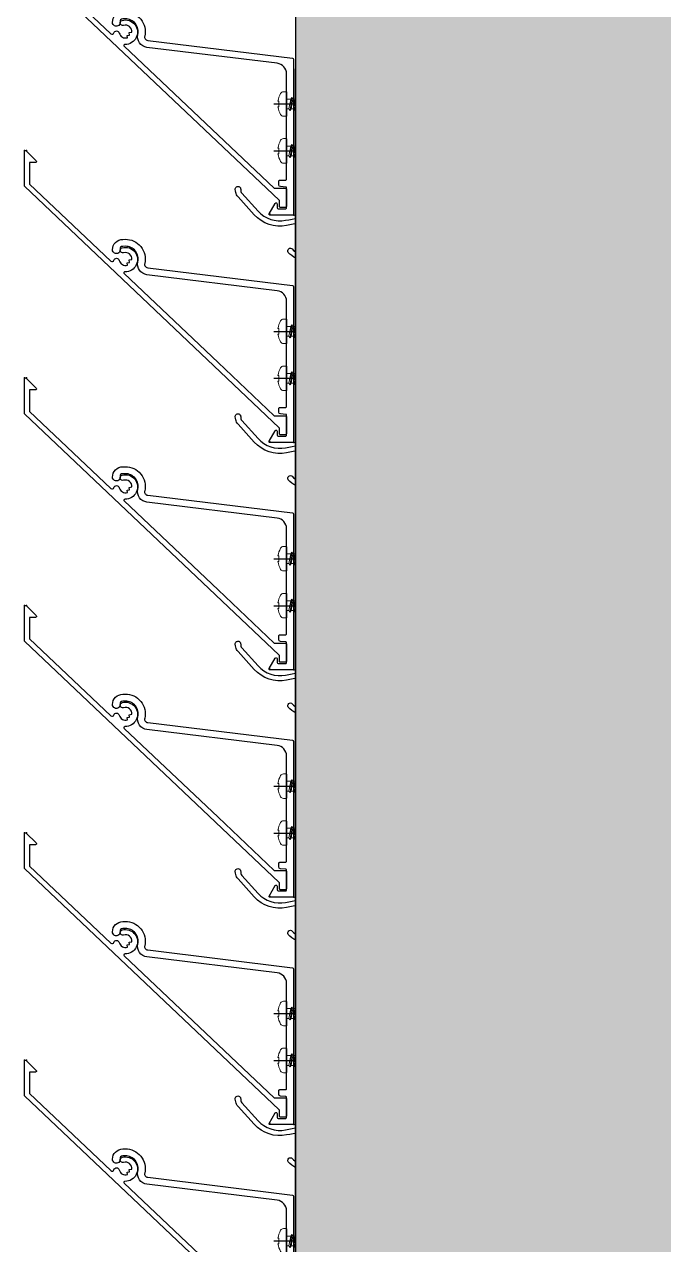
# Model space of a CAD drawing. Header units: millimetres. Extents: x 3774 to 718460, y -768339 to 192544.
# Drawn here: x 347274.8 to 347457.5, y -720760.4 to -720411.6 of the extents above; entities that cross this region are included whole.
import ezdxf

# ---------------------------------------------------------------- set-up
doc = ezdxf.new("R2010")
doc.units = ezdxf.units.MM
doc.set_wipeout_variables(frame=1)
doc.linetypes.add('CENTER', pattern=[50.800000000000004, 31.75, -6.35, 6.35, -6.35])
for name, color, linetype in [('010 - ASPG_ACCESSORIES_MAIN_COLOR_1', 7, 'Continuous'), ('010 - ASPG_EXTR_DEF_SUB', 7, 'Continuous'), ('010 - ASPG_EXTR_MAIN_COLOR_2', 7, 'Continuous'), ('010 - ASPG_FLASHING_MAIN_COLOR_4', 7, 'Continuous'), ('010 - ASPG_FLASHING_WIPEOUT_', 7, 'Continuous'), ('010 - ASPG_FRAMING_CUT_COLOR_4', 7, 'Continuous'), ('010 - ASPG_FRAMING_HATCH_', 7, 'Continuous'), ('010 - ASPG_FRAMING_MAIN_COLOR_2', 7, 'Continuous'), ('010 - ASPG_FRAMING_SUB_COLOR_2', 7, 'Continuous'), ('010 - ASPG_FRAMING_WIPEOUT_', 7, 'Continuous'), ('BOLT & SCREW', 7, 'Continuous'), ('Center Line', 7, 'CENTER')]:
    doc.layers.add(name, color=color, linetype=linetype)
doc.layers.add('12-GRID', color=7, linetype='CENTER', lineweight=13)
doc.layers.add('SCREW', color=7, linetype='Continuous', lineweight=5)

# ---------------------------------------------------------------- blocks, each defined once
blk = doc.blocks.new('*U8441')
at = {"layer": '12-GRID', "color": 7, "linetype": 'CENTER'}
for p, q in [((5.684341886080801e-14, -6.200000000000029), (5.684341886080801e-14, 2.200000000000029)), ((-4.199999999999973, -2), (4.200000000000085, -2))]:
    blk.add_line(p, q, dxfattribs=at)
at = {"layer": 'BOLT & SCREW', "color": 7}
for p, q in [((-0.553537628269381, -1.771128018217196), (-1.767499999999847, -1.558125000000442)), ((-0.553537628269381, -2.228871981782805), (-1.767500000000483, -2.441875000000354)), ((-0.4577439635652332, -1.771128018217196), (-0.8837500000000146, -1.558125000000442)), ((-0.4577439635652332, -2.228871981782805), (-0.8837500000000146, -2.441875000000354)), ((-0.2288719817826677, -1.446462371730204), (-0.4418749999998197, -0.2325000000002947)), ((-0.2288719817826677, -1.542256036434869), (-0.4418749999998197, -1.116250000000048)), ((-0.2288719817826677, -2.457743963565131), (-0.4418749999998197, -2.883750000000271)), ((-0.2288719817821107, -2.553537628269438), (-0.4418749999998197, -3.767500000000023)), ((0.2288719817822642, -1.446462371730562), (0.4418749999996946, -0.2324999999999764)), ((0.2288719817822642, -1.542256036434869), (0.4418749999996946, -1.116250000000048)), ((0.4418749999996946, -2.883750000000271), (0.2288719817829008, -2.457743963565131)), ((0.2288719817829008, -2.553537628269438), (0.4418749999999732, -3.767500000000023)), ((0.4577439635647103, -1.771128018217196), (0.8837499999994917, -1.558125000000442)), ((0.4577439635647103, -2.228871981782805), (0.8837500000001283, -2.441874999999877)), ((0.5535376282692559, -1.771128018217196), (1.767500000000001, -1.558125000000124)), ((0.5535376282692559, -2.228871981782805), (1.767500000000001, -2.441874999999877))]:
    blk.add_line(p, q, dxfattribs=at)
for points in [[(-1.767500000000006, -1.558125000000442), (-0.8837500000001342, -1.558125000000442, 0.4142135623730394), (-0.4418749999998197, -1.116250000000048), (-0.4418749999998197, -0.2325000000002947), (0.4418749999996946, -0.2324999999999764), (0.4418749999996946, -1.116250000000048, 0.4142135623731505), (0.8837500000000089, -1.558125000000442), (1.76750000000012, -1.558125000000124), (1.76750000000012, -2.441874999999877), (0.8837500000000089, -2.441874999999877, 0.414213562373095), (0.4418749999996946, -2.883750000000271), (0.4418749999999732, -3.767500000000023), (-0.4418749999998197, -3.767500000000023), (-0.4418749999998197, -2.883750000000271, 0.4142135623730397), (-0.8837500000001342, -2.441875000000354), (-1.767500000000483, -2.441875000000354)], [(0.2288719817829008, -2.457743963565131, -0.414213562373095), (0.4577439635645909, -2.228871981782805), (0.5535376282692559, -2.228871981782805), (0.5535376282692559, -1.771128018217196), (0.4577439635645909, -1.771128018217196, -0.4142135623730951), (0.228871981782105, -1.542256036434869), (0.228871981782105, -1.446462371730562), (-0.2288719817826677, -1.446462371730204), (-0.2288719817826677, -1.542256036434869, -0.4142135623730951), (-0.4577439635649944, -1.771128018217196), (-0.553537628269381, -1.771128018217196), (-0.553537628269381, -2.228871981782805), (-0.4577439635649944, -2.228871981782805, -0.4142135623730951), (-0.2288719817826677, -2.457743963565131), (-0.2288719817822698, -2.553537628269438), (0.2288719817829008, -2.553537628269438)]]:
    blk.add_lwpolyline(points, format="xyb", close=True, dxfattribs=at)
blk.add_circle((5.684341886080801e-14, -2), 3.5, dxfattribs=at)
blk = doc.blocks.new('000_ASPG_TYP_FILES_20260218-010703_FRAME_EXTR_')
at = {"layer": '010 - ASPG_FRAMING_HATCH_'}
h = blk.add_hatch(dxfattribs=at)
h.set_pattern_fill('ANSI32', scale=0.1, angle=180)
h.set_pattern_definition([(225, (0, 0), (0.6735192090801866, -0.6735192090801868), []), (225, (-0.4490130000000001, 5.498823332255506e-17), (0.6735192090801866, -0.6735192090801868), [])])
edge = h.paths.add_edge_path()
edge.add_line((1.999999996740371, 15.99999999965075), (1.999999996740371, 1.999999999941792))
edge.add_line((1.999999996740371, 1.999999999941792), (39.69999999750871, 1.999999999941792))
edge.add_arc((39.69999999730499, 1.700000000040752), 0.2999999999010399, -3.891028654834372e-08, 89.99999996109239, ccw=False)
edge.add_line((39.99999999720603, 1.699999999837019), (39.99999999720603, 0.2999999996973202))
edge.add_arc((39.69999999750872, 0.2999999996973131), 0.2999999996973131, -90.00000000000142, 1.4210854715202004e-12, ccw=False)
edge.add_line((39.69999999750871, 0), (0.2999999996973202, 0))
edge.add_arc((0.2999999996973273, 0.2999999996973273), 0.2999999996973273, 180.0000000000013, 269.99999999999864, ccw=False)
edge.add_line((0, 0.2999999996973202), (0, 17.69999999989523))
edge.add_arc((0.2999999999301508, 17.70000000012806), 0.2999999999301508, 90.00000004446741, 180.0000000444674, ccw=False)
edge.add_line((0.2999999996973202, 18.00000000005821), (22.5570233851904, 18.00000000005821))
edge.add_arc((22.5570233856712, 18.50000000026317), 0.5000000002049632, 269.9999999449049, 380.2095453190142)
edge.add_arc((26.1699999981368, 19.82999999686102), 3.349999998908497, 182.0637942974167, 200.2095453254992, ccw=False)
edge.add_arc((23.58168000320438, 19.73672835517209), 0.7599999998138507, 2.0637943418387863, 182.0637943418388, ccw=False)
edge.add_arc((26.16999999910358, 19.82999999939922), 1.830000000338361, 182.0637943388468, 447.9362056470717)
edge.add_arc((26.263271644013, 22.41831999551505), 0.7600000000549151, 87.93620564125177, 267.9362056412518, ccw=False)
edge.add_arc((26.16999999863267, 19.8300000075356), 3.349999992334041, 69.79045460402187, 87.9362056313708, ccw=False)
edge.add_arc((27.49999999788272, 23.44297661244421), 0.5000000006038865, 249.7904545688332, 359.9999999442181)
edge.add_line((27.9999999984866, 23.44297661195742), (27.9999999984866, 26.67999999993481))
edge.add_line((27.9999999984866, 26.67999999993481), (28.49999999674037, 27.17999999958556))
edge.add_line((28.49999999674037, 27.17999999958556), (27.9999999984866, 27.67999999970198))
edge.add_line((27.9999999984866, 27.67999999970198), (27.9999999984866, 38.61999999982072))
edge.add_line((27.9999999984866, 38.61999999982072), (28.49999999674037, 39.11999999993714))
edge.add_line((28.49999999674037, 39.11999999993714), (27.9999999984866, 39.62000000005355))
edge.add_line((27.9999999984866, 39.62000000005355), (27.9999999984866, 42.85702338756528))
edge.add_arc((27.49999999787862, 42.85702338707262), 0.5000000006079759, 5.645408219420843e-08, 110.2095454304945)
edge.add_arc((26.16999999884449, 46.46999999186602), 3.349999992147246, 272.0637943651193, 290.20954539329375, ccw=False)
edge.add_arc((26.263271644013, 43.88168000403675), 0.7600000000258301, 92.06379435882718, 272.0637943588272, ccw=False)
edge.add_arc((26.16999999910502, 46.47000000012492), 1.830000000339747, 272.0637943528818, 537.9362056611998)
edge.add_arc((23.58168000320438, 46.56327164435061), 0.7599999998138507, 177.9362056581612, 357.9362056581612, ccw=False)
edge.add_arc((26.16999999825318, 46.47000000263876), 3.349999999025627, 159.7904546748206, 177.9362057022633, ccw=False)
edge.add_arc((22.55702338551316, 47.7999999994954), 0.500000000434755, 339.790454661877, 450.0000000369852)
edge.add_line((22.5570233851904, 48.29999999993015), (0.2999999996973202, 48.29999999993015))
edge.add_arc((0.2999999996973095, 48.59999999962746), 0.2999999996973131, 179.9999999999987, 270.00000000000205, ccw=False)
edge.add_line((0, 48.59999999962747), (0, 59.99999999994179))
edge.add_arc((0.2999999996973202, 59.99999999994179), 0.2999999996973202, 90, 180, ccw=False)
edge.add_line((0.2999999996973202, 60.29999999963911), (4.999999997438863, 60.29999999963911))
edge.add_line((4.999999997438863, 60.29999999963911), (4.999999997438863, 64.99999999959255))
edge.add_arc((5.299999997369017, 64.99999999982538), 0.2999999999301544, 90.0000000444681, 180.0000000444674, ccw=False)
edge.add_line((5.299999997136183, 65.29999999975553), (29.99999999883585, 65.29999999975553))
edge.add_line((29.99999999883585, 65.29999999975553), (29.99999999883585, 63.59999999997672))
edge.add_arc((29.69999999890567, 63.59999999974391), 0.2999999999301721, -89.99999995552861, 4.4463320136856055e-08, ccw=False)
edge.add_line((29.69999999913853, 63.29999999981374), (7.299999997485429, 63.29999999981374))
edge.add_arc((7.29999999771826, 62.99999999988358), 0.2999999999301508, 90.00000004446738, 180.0000000444674)
edge.add_line((6.999999997788109, 62.99999999965075), (6.999999997788109, 58.29999999969732))
edge.add_line((6.999999997788109, 58.29999999969732), (2.300000000162981, 58.29999999969732))
edge.add_arc((2.299999998300336, 57.99999999813735), 0.3000000015599653, 89.99999964426098, 179.999999644261)
edge.add_line((1.999999996740371, 58), (1.999999996740371, 50.60000000003492))
edge.add_arc((2.299999998533172, 50.60000000166475), 0.3000000017928013, 180.000000311273, 270.0000003112706)
edge.add_line((2.300000000162981, 50.29999999987194), (29.69999999913853, 50.29999999987194))
edge.add_arc((29.6999999989348, 49.9999999999709), 0.299999999901047, -3.890897914970992e-08, 89.99999996109108, ccw=False)
edge.add_line((29.99999999883585, 49.99999999976717), (29.99999999883585, 26.67999999993481))
edge.add_line((29.99999999883585, 26.67999999993481), (29.99999999883585, 16.29999999981374))
edge.add_arc((29.6999999989057, 16.2999999995809), 0.2999999999301508, -89.99999995553259, 4.446741286301403e-08, ccw=False)
edge.add_line((29.69999999913853, 15.99999999965075), (1.999999996740371, 15.99999999965075))
at = {"layer": '010 - ASPG_FRAMING_CUT_COLOR_4', "color": 7}
blk.add_lwpolyline([(1.999999996740371, 15.99999999965075), (1.999999996740371, 1.999999999941792), (39.69999999750871, 1.999999999941792, -0.4142135623731089), (39.99999999720603, 1.699999999837019), (39.99999999720603, 0.2999999996973202, -0.4142135623731089), (39.69999999750871, 0), (0.2999999996973202, 0, -0.4142135623730811), (0, 0.2999999996973202), (0, 17.69999999989523, -0.4142135623730951), (0.2999999996973202, 18.00000000005821), (22.5570233851904, 18.00000000005821, 0.5217296884731124), (23.02624112786725, 18.67272727261297, -0.07934163687482358), (22.82217297761235, 19.70935906958766, -1), (24.34118702879641, 19.76409764075652, 2.296345716993233), (26.23590235819574, 21.65881296969019, -1), (26.29064092983026, 23.17782702133991, -0.0793416368716021), (27.32727272447664, 22.9737588702119, 0.5217296884801942), (27.9999999984866, 23.44297661195742), (27.9999999984866, 26.67999999993481), (28.49999999674037, 27.17999999958556), (27.9999999984866, 27.67999999970198), (27.9999999984866, 38.61999999982072), (28.49999999674037, 39.11999999993714), (27.9999999984866, 39.62000000005355), (27.9999999984866, 42.85702338756528, 0.5217296884727316), (27.32727272447664, 43.3262411293108, -0.07934163687522733), (26.29064092983026, 43.122172978241, -1), (26.23590235819574, 44.64118702983251, 2.296345716995783), (24.34118702879641, 46.53590235876618, -1), (22.82217297761235, 46.59064092993503, -0.07934163687201433), (23.02624112786725, 47.62727272690972, 0.5217296884786579), (22.5570233851904, 48.29999999993015), (0.2999999996973202, 48.29999999993015, -0.4142135623731158), (0, 48.59999999962747), (0, 59.99999999994179, -0.414213562373095), (0.2999999996973202, 60.29999999963911), (4.999999997438863, 60.29999999963911), (4.999999997438863, 64.99999999959255, -0.4142135623730879), (5.299999997136183, 65.29999999975553), (29.99999999883585, 65.29999999975553), (29.99999999883585, 63.59999999997672, -0.4142135623730533), (29.69999999913853, 63.29999999981374), (7.299999997485429, 63.29999999981374, 0.4142135623730949), (6.999999997788109, 62.99999999965075), (6.999999997788109, 58.29999999969732), (2.300000000162981, 58.29999999969732, 0.4142135623730948), (1.999999996740371, 58), (1.999999996740371, 50.60000000003492, 0.4142135623730845), (2.300000000162981, 50.29999999987194), (29.69999999913853, 50.29999999987194, -0.4142135623730951), (29.99999999883585, 49.99999999976717), (29.99999999883585, 26.67999999993481), (29.99999999883585, 16.29999999981374, -0.4142135623730951), (29.69999999913853, 15.99999999965075)], format="xyb", close=True, dxfattribs=at)
at = {"color": 7}
for p in [(26.16999999736436, 48.46999999973923), (26.16999999736436, 21.82999999966705)]:
    blk.add_blockref('*U8441', p, dxfattribs=at)
blk = doc.blocks.new('PZG35-9D5')
at = {"layer": 'Center Line', "color": 7}
blk.add_line((1.4210854715202e-14, 3.733653355866409), (1.4210854715202e-14, -10.53404386090006), dxfattribs=at)
at = {"layer": 'SCREW', "color": 7}
for p, q in [((-1.399999999999963, 2.842170943040401e-14), (-1.399999999999963, -1.090192378864657)), ((1.399999999999991, 0), (1.399999999999991, -0.5901923788647139)), ((-1.850000000000009, -1.399999999999977), (1.850000000000037, -0.8999999999999773)), ((-1.850000000000009, -1.399999999999977), (-1.399999999999963, -1.090192378864685)), ((-1.850000000000009, -1.399999999999977), (-1.399999999999963, -1.709807621135297)), ((-1.850000000000009, -2.699999999999989), (1.850000000000037, -2.199999999999989)), ((-1.850000000000009, -2.699999999999989), (-1.399999999999963, -2.390192378864697)), ((-1.850000000000009, -2.699999999999989), (-1.399999999999963, -3.009807621135309)), ((-1.399999999999963, -1.090192378864685), (1.399999999999991, -0.5901923788646855)), ((-1.399999999999963, -1.709807621135297), (1.399999999999991, -1.209807621135297)), ((-1.399999999999963, -1.709807621135269), (-1.399999999999963, -2.390192378864697)), ((-1.399999999999963, -2.390192378864697), (1.399999999999991, -1.890192378864697)), ((-1.399999999999963, -3.009807621135309), (1.399999999999991, -2.509807621135309)), ((-1.399999999999963, -3.009807621135309), (-1.399999999999963, -3.690192378864708)), ((0.5619885887190463, -3.339837273736322), (1.399999999999991, -3.190192378864708)), ((1.850000000000037, -0.8999999999999773), (1.399999999999991, -0.5901923788646855)), ((1.850000000000037, -0.8999999999999773), (1.399999999999991, -1.209807621135297)), ((1.399999999999991, -1.209807621135269), (1.399999999999991, -1.890192378864725)), ((1.850000000000037, -2.199999999999989), (1.399999999999991, -1.890192378864697)), ((1.850000000000037, -2.199999999999989), (1.399999999999991, -2.509807621135309)), ((1.399999999999991, -2.50980762113528), (1.399999999999991, -3.190192378864708)), ((1.850000000000037, -3.5), (1.399999999999991, -3.190192378864708)), ((-1.850000000000009, -4), (-1.399999999999963, -3.690192378864708)), ((-1.850000000000009, -4), (-0.9911470940920566, -3.883938796498938)), ((-1.850000000000009, -4), (-1.399999999999963, -4.30980762113532)), ((-1.399999999999963, -3.690192378864708), (-0.8446989986695002, -3.591031485769975)), ((-1.399999999999963, -4.30980762113532), (-1.184865735341859, -4.271390788160659)), ((-1.399999999999963, -4.309807621135349), (-1.399999999999963, -8.099999999999966)), ((0.7141825614195483, -3.653488843051434), (1.850000000000037, -3.5)), ((0.7141825614195483, -3.932275020881832), (1.399999999999991, -3.80980762113532)), ((0.7141825614195483, -4.612659778611231), (1.399999999999991, -4.49019237886472)), ((0.7141825614195483, -4.953488843051389), (1.850000000000037, -4.800000000000011)), ((0.7141825614195483, -5.232275020881843), (1.399999999999991, -5.109807621135332)), ((1.850000000000037, -3.5), (1.399999999999991, -3.80980762113532)), ((1.399999999999991, -3.809807621135349), (1.399999999999991, -4.490192378864691)), ((1.850000000000037, -4.800000000000011), (1.399999999999991, -4.49019237886472)), ((1.850000000000037, -4.800000000000011), (1.399999999999991, -5.109807621135332)), ((1.399999999999991, -5.109807621135332), (1.399999999999991, -8.099999999999966)), ((1.4210854715202e-14, -9.5), (-1.399999999999963, -8.099999999999966)), ((1.4210854715202e-14, -9.5), (1.399999999999991, -8.099999999999966))]:
    blk.add_line(p, q, dxfattribs=at)
blk.add_lwpolyline([(1.4210854715202e-14, -9.5), (0.7141825614195483, -5.232275020881843), (0.7141825614195483, -3.600899293750615, 0.4176573264866609), (0.4106596181599826, -3.300919979679151, 0.1081021898226624), (-0.8446989986694433, -3.591031485769975), (-1.399999999999991, -4.701675652739141)], format="xyb", dxfattribs=at)
blk = doc.blocks.new('*U8304')
at = {"layer": 'SCREW', "color": 7}
blk.add_lwpolyline([(3.026373332565058, 1.780836269555209, 0.09905967801670053), (0.7999999999999687, 2.546427498927414), (0.7999999999999687, 2.274284095813357), (-0.800000000000054, 2.274284095813357), (-0.800000000000054, 2.546427498927414, 0.09905967801670058), (-3.026373332565143, 1.780836269555209, 0.2665876613401604), (-3.500000000000043, 0.9556546004010897), (-3.500000000000043, 0.1999999999999886, 0.4142135623730938), (-3.300000000000054, 0), (3.299999999999997, 0, 0.4142135623731049), (3.499999999999986, 0.1999999999999886), (3.499999999999957, 0.9556546004010897, 0.2665876613401604)], format="xyb", close=True, dxfattribs=at)
blk.add_blockref('PZG35-9D5', (-1.4210854715202e-14, 0), dxfattribs=at)
blk = doc.blocks.new('*U8306')
at = {"color": 7}
blk.add_point((0, 0), dxfattribs=at)
at = {"layer": '010 - ASPG_ACCESSORIES_MAIN_COLOR_1', "color": 7}
blk.add_lwpolyline([(-39.69999999902211, -0.5999999995172398, 0.4142135623731156), (-39.99999999883585, -0.8999999995638059), (-39.99999999883585, -7.366962144914214, 0.5773502691897371), (-39.65044321701862, -7.568778847059366), (-36.64260295056738, -5.832201459393036, 0.7673269879794871), (-36.78520590183325, -5.299999999645297), (-37.89999999874271, -5.299999999645297, -0.4142135623735732), (-38.19999999902211, -4.999999999656938), (-38.19999999902211, -2.799999999587089, -0.4142135623730951), (-37.99999999883585, -2.59999999951724), (-32.18326623388566, -2.59999999951724, -0.3888787318530097), (-31.98402729420923, -2.782568851142787), (-31.8474567013327, -4.343577870872468, 0.3888787318530089), (-31.34935935237445, -4.799999999528882), (-30.29999999911524, -4.799999999528882, 0.4142135623732408), (-29.99999999883585, -4.499999999540523), (-29.99999999883585, -2.899999999505599, -0.4142135623731785), (-29.69999999902211, -2.59999999951724), (0.4107479506637901, -2.59999999951724, -0.3789692262628873), (3.38851808081381, -5.235465979035143), (7.952927200356498, -42.5207682372482, 0.4465929586642906), (11.6177961837966, -45.07649022702281, -0.4898018444424612), (16.07846395508386, -48.68238816667036), (16.06490363762714, -49.36225294566866, -0.1824796859550777), (15.80227640201338, -50.01801436272836, -0.2679491924113072), (15.32539491611533, -50.16829426406803, 1.122114645179816), (15.09990952932276, -52.3421093734276, 0.4050039718497206), (18.0645059288945, -49.40213623346681), (18.07806624681689, -48.72227145435209, 0.4898054953707174), (11.15966573380865, -43.12966807454978, -0.4465970485362636), (9.938031048281118, -42.27776159492242), (4.866356541635469, -0.8481197821154633, 0.3641755342157969), (4.570876519894227, -0.5999999995172398)], format="xyb", close=True, dxfattribs=at)
at = {"layer": '010 - ASPG_EXTR_DEF_SUB', "color": 7}
for p in [(-39.99999999883585, -0.4999999995172402), (43.44495566345738, -76.89999999944341), (43.44495566345738, -77.49999999954052)]:
    blk.add_point(p, dxfattribs=at)
at = {"layer": '010 - ASPG_EXTR_MAIN_COLOR_2', "color": 7}
blk.add_lwpolyline([(11.37409105408005, -48.15170148877115), (11.47245816211216, -47.43577758665815), (12.17779493960552, -47.55667202338264), (12.29266474000178, -46.78670596401826, -0.5355375090189683), (14.1918134491425, -49.16870282323253, 0.9915718169393263), (15.66379558271728, -49.57599316951273, 1.157025413028558), (8.792231505503878, -48.77291728999153, -0.6885576205791355), (8.274611146422103, -48.98797988444021), (-17.14292736421339, -22.16859813180672), (-32.34153279638849, -6.131750148785431), (-32.34153279638849, -2.899999981694054, 0.4143115081626392), (-32.64163311407901, -2.59999999951724), (-37.54163311352022, -2.59999999951724, 0.4141156188887998), (-37.84153278893791, -2.899999981635847), (-37.84153278893791, -4.299999988411218, 0.4142135623731781), (-37.54153279098682, -4.599999986478724), (-35.98884801496752, -4.599999986478724, -0.205894629290155), (-35.77110154624097, -4.693635078269653), (33.22969053988345, -77.49999999954052), (43.14495566324331, -77.49999999954052, 0.6681786376628355), (43.35708769806661, -76.98786796536915), (40.5215537941549, -74.1523340573247, 0.6681786381757795), (40.00942175951786, -74.36446609156592), (40.00942175951786, -75.99999999802712), (33.87471885257401, -75.99999999802712), (11.86384030175395, -52.7751643466243, -0.5583539238224016), (12.08261241135187, -51.95244935475676, 0.7662751832817146), (12.03674733010121, -50.39291741001107, -0.4385828234445206), (10.70630855322815, -48.05207626283555)], format="xyb", close=True, dxfattribs=at)
at = {"layer": 'SCREW', "color": 7, "rotation": 180}
for p in [(-21.64901723782532, -2.499999999924694), (-8.237076249206439, -2.499999999924694)]:
    blk.add_blockref('*U8304', p, dxfattribs=at)
blk = doc.blocks.new('*U5817')
at = {"color": 7}
blk.add_wipeout([(1164.9999999975216, 4.000000001287162), (60.00000000297587, 4), (60.00000000297587, 69.30000000000018), (1164.9999999975216, 69.30000000128712)], dxfattribs=at).dxf.layer = '010 - ASPG_FRAMING_WIPEOUT_'
at = {"layer": '010 - ASPG_FRAMING_MAIN_COLOR_2', "color": 7}
blk.add_lwpolyline([(1134.999999998686, 69.30000000128695), (90.00000000181171, 69.3), (90.00000000181171, 6), (1134.999999998686, 6.000000001286956)], close=True, dxfattribs=at)
at = {"layer": '010 - ASPG_FRAMING_SUB_COLOR_2', "color": 7}
for points in [[(1164.999999997522, 4.000000001286956), (60.00000000297587, 4), (60.00000000297587, 69.3), (1164.999999997522, 69.30000000128695)], [(60.00000000297587, 2.000000000715772), (60.00000000297587, 4), (1164.999999997522, 4.000000001286956), (1164.999999997522, 2.000000002002729)]]:
    blk.add_lwpolyline(points, close=True, dxfattribs=at)
at = {"color": 7, "rotation": 180}
for p in [(91.77030946011655, 69.3), (156.7703094601166, 69.3), (221.7703094601166, 69.3), (286.7703094601166, 69.3), (351.7703094601166, 69.3), (416.7703094601166, 69.3)]:
    blk.add_blockref('*U8306', p, dxfattribs=at)
at = {"color": 7}
blk.add_blockref('000_ASPG_TYP_FILES_20260218-010703_FRAME_EXTR_', (60.00000000297587, 4), dxfattribs=at)
blk = doc.blocks.new('W-1-PP19-SE-ENT3_20260407-085125_PP19_ENT3_ASPG_PL')
at = {"color": 7, "xscale": -1.000000000000009, "rotation": 90}
blk.add_blockref('*U5817', (-6824.999999999651, 4988), dxfattribs=at)
blk = doc.blocks.new('*U8303')
at = {"layer": '12-GRID', "color": 7, "linetype": 'CENTER'}
for p, q in [((5.684341886080801e-14, -6.200000000000029), (5.684341886080801e-14, 2.200000000000029)), ((-4.199999999999973, -2), (4.200000000000085, -2))]:
    blk.add_line(p, q, dxfattribs=at)
at = {"layer": 'BOLT & SCREW', "color": 7}
for p, q in [((-0.553537628269381, -1.771128018217196), (-1.767499999999847, -1.558125000000442)), ((-0.553537628269381, -2.228871981782805), (-1.767500000000483, -2.441875000000354)), ((-0.4577439635652332, -1.771128018217196), (-0.8837500000000146, -1.558125000000442)), ((-0.4577439635652332, -2.228871981782805), (-0.8837500000000146, -2.441875000000354)), ((-0.2288719817826677, -1.446462371730204), (-0.4418749999998197, -0.2325000000002947)), ((-0.2288719817826677, -1.542256036434869), (-0.4418749999998197, -1.116250000000048)), ((-0.2288719817826677, -2.457743963565131), (-0.4418749999998197, -2.883750000000271)), ((-0.2288719817821107, -2.553537628269438), (-0.4418749999998197, -3.767500000000023)), ((0.2288719817822642, -1.446462371730562), (0.4418749999996946, -0.2324999999999764)), ((0.2288719817822642, -1.542256036434869), (0.4418749999996946, -1.116250000000048)), ((0.4418749999996946, -2.883750000000271), (0.2288719817829008, -2.457743963565131)), ((0.2288719817829008, -2.553537628269438), (0.4418749999999732, -3.767500000000023)), ((0.4577439635647103, -1.771128018217196), (0.8837499999994917, -1.558125000000442)), ((0.4577439635647103, -2.228871981782805), (0.8837500000001283, -2.441874999999877)), ((0.5535376282692559, -1.771128018217196), (1.767500000000001, -1.558125000000124)), ((0.5535376282692559, -2.228871981782805), (1.767500000000001, -2.441874999999877))]:
    blk.add_line(p, q, dxfattribs=at)
for points in [[(-1.767500000000006, -1.558125000000442), (-0.8837500000001342, -1.558125000000442, 0.4142135623730394), (-0.4418749999998197, -1.116250000000048), (-0.4418749999998197, -0.2325000000002947), (0.4418749999996946, -0.2324999999999764), (0.4418749999996946, -1.116250000000048, 0.4142135623731505), (0.8837500000000089, -1.558125000000442), (1.76750000000012, -1.558125000000124), (1.76750000000012, -2.441874999999877), (0.8837500000000089, -2.441874999999877, 0.414213562373095), (0.4418749999996946, -2.883750000000271), (0.4418749999999732, -3.767500000000023), (-0.4418749999998197, -3.767500000000023), (-0.4418749999998197, -2.883750000000271, 0.4142135623730397), (-0.8837500000001342, -2.441875000000354), (-1.767500000000483, -2.441875000000354)], [(0.2288719817829008, -2.457743963565131, -0.414213562373095), (0.4577439635645909, -2.228871981782805), (0.5535376282692559, -2.228871981782805), (0.5535376282692559, -1.771128018217196), (0.4577439635645909, -1.771128018217196, -0.4142135623730951), (0.228871981782105, -1.542256036434869), (0.228871981782105, -1.446462371730562), (-0.2288719817826677, -1.446462371730204), (-0.2288719817826677, -1.542256036434869, -0.4142135623730951), (-0.4577439635649944, -1.771128018217196), (-0.553537628269381, -1.771128018217196), (-0.553537628269381, -2.228871981782805), (-0.4577439635649944, -2.228871981782805, -0.4142135623730951), (-0.2288719817826677, -2.457743963565131), (-0.2288719817822698, -2.553537628269438), (0.2288719817829008, -2.553537628269438)]]:
    blk.add_lwpolyline(points, format="xyb", close=True, dxfattribs=at)
blk.add_circle((5.684341886080801e-14, -2), 3.5, dxfattribs=at)
blk = doc.blocks.new('*U7006')
at = {"layer": '010 - ASPG_EXTR_DEF_SUB', "color": 7}
for p in [(650, -1.251976300409297e-10), (715, -1.377173930450226e-10), (780, -1.502371560491156e-10), (845, -1.627569190532085e-10), (910, -1.752766820573015e-10)]:
    blk.add_point(p, dxfattribs=at)
at = {"layer": '010 - ASPG_EXTR_MAIN_COLOR_2', "color": 7}
blk.add_lwpolyline([(595.561955856625, 33.06505110452791, 0.07704788012868193), (628.7415275620297, 68.4364448381858, -0.2476739044870795), (628.9891886156984, 68.5671403713096), (630.9840893819928, 68.5671403713096, -0.04413111325910057), (631.4728248161264, 68.50458020222514, -0.1258462906385483), (633.9636769010685, 67.20642238192168, -0.09885145914925667), (634.8173400671221, 66.03380806529104, -0.2058282691334744), (634.7936664214358, 61.20460651110999, -0.1151163694662807), (631.3683241284452, 57.18072180566752, 0.822373071447778), (632.4550462905318, 56.10392398626219, 0.109184526549196), (636.1486009340733, 60.55948756880035, 0.2083234795678962), (636.1894268463366, 66.64026457496594, 0.1005277992320483), (634.9723091390915, 68.31671042170284, 0.1451157280627245), (631.2923091310076, 70.06714037136781), (615.7587749278173, 70.06714037136781, 0.4336592857269459), (615.4594267569482, 69.74737493502117), (615.8413778650574, 63.96271307493235, 0.0820690263538202), (615.8636512933299, 63.86745857022844, 0.7206537881255028), (617.3290865048766, 63.97254170029565, 0.07922428198988747), (617.3377835312858, 64.06661670515687), (617.0687732263468, 68.14078645623896, -0.4336592857264138), (617.4679041211493, 68.5671403713096), (625.8611929877661, 68.56714037136781, -0.6073848710044985), (626.3521102210507, 67.62217621313549, -0.04582868044492008), (607.7838222887367, 45.76076047355683, -0.5604921351226578)], format="xyb", dxfattribs=at)
for points in [[(680.7587749278173, 70.0671403713553, 0.4336592857269459), (680.4594267569482, 69.74737493500865), (680.8413778650574, 63.96271307491983, 0.0820690263538202), (680.8636512933299, 63.86745857021592, 0.7206537881255028), (682.3290865048766, 63.97254170028313, 0.07922428198988747), (682.3377835312858, 64.06661670514436), (682.0687732263468, 68.14078645622644, -0.4336592857264138), (682.4679041211493, 68.56714037129709), (690.8611929877661, 68.5671403713553, -0.6073848710044985), (691.3521102210507, 67.62217621312297, -0.04582868044492008), (672.7838222887367, 45.76076047354431, -0.5604921351226578), (672.2875053561293, 45.88571992119827, 0.3178599151680848), (669.2119114198722, 48.23749049513421, 0.9532878111822051), (669.0820726789534, 46.7159340955462, -2.423003988231831), (667.2580695222132, 44.8917371753399, 0.9523147976297285), (665.7363446820527, 44.76348824833107, 0.3008214087947553), (667.8898747372441, 41.75529025430146, -0.5604921351218277), (667.9835184067488, 41.2521240549307, -0.01942473842078824), (658.6239250916988, 33.4605261704331, -0.5525007933269362), (658.1474985848181, 33.63667257973279, 0.3444609008774969), (654.9894988052547, 36.2976786598359, 0.9520149233436535), (654.8615776561201, 34.77593409554387, -2.42318646531747), (653.0375749985687, 32.95193143764331, 0.9520149233867892), (651.5158304339275, 32.82401028879971, 0.2853998218446234), (653.4930240777321, 29.88851448264026, -0.5533776808031501), (653.5629085102119, 29.38496566242824, 0.03067395406819984), (638.4630128806457, 15.0572996454342, 0.4171002255848137), (639.114368729759, 5.272964205060219, 0.9355530918984264), (640.0966641549021, 6.406584819595395, -0.4344100119147308), (639.803354519885, 14.29476617473696, -0.01499848524836865), (646.9205648060888, 21.45455419178174, -0.7383485292466446), (649.917139344383, 19.76412730302249, 0.004917316774645771), (646.8066999851726, 4.803864106294299, 0.2636109069979271), (649.8802099335007, -4.460317215134324), (654.9957336951047, -9.084236264994303, 0.1258843890439943), (656.2677612504922, -9.753782964320322, 0.04427494949630078), (657.0895440597087, -9.866966023118636, 1.107654826573523), (657.1254592109472, -8.331805701667378, -0.2155958426847688), (656.0232266592793, -7.991025417004181), (650.8860520706512, -3.347536196358902, -0.2636109069978752), (648.2782254475169, 4.512981288475515, -0.004854851929905817), (651.34138361644, 19.2550769998837, 0.2339601468136614), (650.8154424866661, 21.95487343810086, -0.2408104543272742), (650.7103134100325, 24.90310810674268, -0.1041570884704408), (650.7846048693173, 25.00194829806273), (652.99301963998, 26.93374890850677, -0.2290212912668875), (655.7006792640314, 26.88725557014399, -0.3817208427142056), (660.2736195935868, 9.069098417463778, 0.9773819303748196), (661.6203112956136, 8.407760736290896, 0.3611050424324235), (657.4081621826626, 27.50327562545712, -0.4961260631527202), (657.4429225292988, 30.68812541732618, 0.003188108562510474), (659.0558096300811, 31.90200527407282, -0.00282652430436861), (660.561955856625, 33.06505110451539, 0.07704788012868193), (693.7415275620297, 68.43644483817329, -0.2476739044870795), (693.9891886156984, 68.56714037129709), (695.9840893819928, 68.56714037129709, -0.04413111325910057), (696.4728248161264, 68.50458020221262, -0.1258462906385483), (698.9636769010685, 67.20642238190916, -0.09885145914925667), (699.8173400671221, 66.03380806527852, -0.2058282691334744), (699.7936664214358, 61.20460651109747, -0.1151163694662807), (696.3683241284452, 57.180721805655, 0.822373071447778), (697.4550462905318, 56.10392398624967, 0.109184526549196), (701.1486009340733, 60.55948756878783, 0.2083234795678962), (701.1894268463366, 66.64026457495342, 0.1005277992320483), (699.9723091390915, 68.31671042169032, 0.1451157280627245), (696.2923091310076, 70.0671403713553)], [(745.7587749278173, 70.06714037134277, 0.4336592857269459), (745.4594267569482, 69.74737493499613), (745.8413778650574, 63.96271307490731, 0.0820690263538202), (745.8636512933299, 63.8674585702034, 0.7206537881255028), (747.3290865048766, 63.97254170027061, 0.07922428198988747), (747.3377835312858, 64.06661670513184), (747.0687732263468, 68.14078645621392, -0.4336592857264138), (747.4679041211493, 68.56714037128457), (755.8611929877661, 68.56714037134277, -0.6073848710044985), (756.3521102210507, 67.62217621311045, -0.04582868044492008), (737.7838222887367, 45.76076047353179, -0.5604921351226578), (737.2875053561293, 45.88571992118575, 0.3178599151680848), (734.2119114198722, 48.23749049512169, 0.9532878111822051), (734.0820726789534, 46.71593409553368, -2.423003988231831), (732.2580695222132, 44.89173717532738, 0.9523147976297285), (730.7363446820527, 44.76348824831855, 0.3008214087947553), (732.8898747372441, 41.75529025428894, -0.5604921351218277), (732.9835184067488, 41.25212405491818, -0.01942473842078824), (723.6239250916988, 33.46052617042058, -0.5525007933269362), (723.1474985848181, 33.63667257972027, 0.3444609008774969), (719.9894988052547, 36.29767865982338, 0.9520149233436535), (719.8615776561201, 34.77593409553135, -2.42318646531747), (718.0375749985687, 32.95193143763079, 0.9520149233867892), (716.5158304339275, 32.82401028878719, 0.2853998218446234), (718.4930240777321, 29.88851448262774, -0.5533776808031501), (718.5629085102119, 29.38496566241572, 0.03067395406819984), (703.4630128806457, 15.05729964542168, 0.4171002255848137), (704.114368729759, 5.2729642050477, 0.9355530918984264), (705.0966641549021, 6.406584819582875, -0.4344100119147308), (704.803354519885, 14.29476617472444, -0.01499848524836865), (711.9205648060888, 21.45455419176922, -0.7383485292466446), (714.917139344383, 19.76412730300997, 0.004917316774645771), (711.8066999851726, 4.803864106281779, 0.2636109069979271), (714.8802099335007, -4.460317215146844), (719.9957336951047, -9.084236265006822, 0.1258843890439943), (721.2677612504922, -9.753782964332842, 0.04427494949630078), (722.0895440597087, -9.866966023131155, 1.107654826573523), (722.1254592109472, -8.331805701679897, -0.2155958426847688), (721.0232266592793, -7.991025417016701), (715.8860520706512, -3.347536196371422, -0.2636109069978752), (713.2782254475169, 4.512981288462996, -0.004854851929905817), (716.34138361644, 19.25507699987118, 0.2339601468136614), (715.8154424866661, 21.95487343808834, -0.2408104543272742), (715.7103134100325, 24.90310810673016, -0.1041570884704408), (715.7846048693173, 25.00194829805021), (717.99301963998, 26.93374890849425, -0.2290212912668875), (720.7006792640314, 26.88725557013147, -0.3817208427142056), (725.2736195935868, 9.069098417451258, 0.9773819303748196), (726.6203112956136, 8.407760736278377, 0.3611050424324235), (722.4081621826626, 27.5032756254446, -0.4961260631527202), (722.4429225292988, 30.68812541731366, 0.003188108562510474), (724.0558096300811, 31.9020052740603, -0.00282652430436861), (725.561955856625, 33.06505110450287, 0.07704788012868193), (758.7415275620297, 68.43644483816077, -0.2476739044870795), (758.9891886156984, 68.56714037128457), (760.9840893819928, 68.56714037128457, -0.04413111325910057), (761.4728248161264, 68.5045802022001, -0.1258462906385483), (763.9636769010685, 67.20642238189664, -0.09885145914925667), (764.8173400671221, 66.033808065266, -0.2058282691334744), (764.7936664214358, 61.20460651108495, -0.1151163694662807), (761.3683241284452, 57.18072180564248, 0.822373071447778), (762.4550462905318, 56.10392398623715, 0.109184526549196), (766.1486009340733, 60.55948756877531, 0.2083234795678962), (766.1894268463366, 66.6402645749409, 0.1005277992320483), (764.9723091390915, 68.3167104216778, 0.1451157280627245), (761.2923091310076, 70.06714037134277)], [(810.7587749278173, 70.06714037133025, 0.4336592857269459), (810.4594267569482, 69.74737493498361), (810.8413778650574, 63.96271307489479, 0.0820690263538202), (810.8636512933299, 63.86745857019088, 0.7206537881255028), (812.3290865048766, 63.97254170025809, 0.07922428198988747), (812.3377835312858, 64.06661670511932), (812.0687732263468, 68.1407864562014, -0.4336592857264138), (812.4679041211493, 68.56714037127205), (820.8611929877661, 68.56714037133025, -0.6073848710044985), (821.3521102210507, 67.62217621309793, -0.04582868044492008), (802.7838222887367, 45.76076047351927, -0.5604921351226578), (802.2875053561293, 45.88571992117323, 0.3178599151680848), (799.2119114198722, 48.23749049510917, 0.9532878111822051), (799.0820726789534, 46.71593409552116, -2.423003988231831), (797.2580695222132, 44.89173717531486, 0.9523147976297285), (795.7363446820527, 44.76348824830603, 0.3008214087947553), (797.8898747372441, 41.75529025427642, -0.5604921351218277), (797.9835184067488, 41.25212405490566, -0.01942473842078824), (788.6239250916988, 33.46052617040806, -0.5525007933269362), (788.1474985848181, 33.63667257970775, 0.3444609008774969), (784.9894988052547, 36.29767865981086, 0.9520149233436535), (784.8615776561201, 34.77593409551883, -2.42318646531747), (783.0375749985687, 32.95193143761827, 0.9520149233867892), (781.5158304339275, 32.82401028877467, 0.2853998218446234), (783.4930240777321, 29.88851448261522, -0.5533776808031501), (783.5629085102119, 29.3849656624032, 0.03067395406819984), (768.4630128806457, 15.05729964540916, 0.4171002255848137), (769.114368729759, 5.27296420503518, 0.9355530918984264), (770.0966641549021, 6.406584819570355, -0.4344100119147308), (769.803354519885, 14.29476617471192, -0.01499848524836865), (776.9205648060888, 21.4545541917567, -0.7383485292466446), (779.917139344383, 19.76412730299745, 0.004917316774645771), (776.8066999851726, 4.803864106269259, 0.2636109069979271), (779.8802099335007, -4.460317215159364), (784.9957336951047, -9.084236265019342, 0.1258843890439943), (786.2677612504922, -9.753782964345362, 0.04427494949630078), (787.0895440597087, -9.866966023143675, 1.107654826573523), (787.1254592109472, -8.331805701692417, -0.2155958426847688), (786.0232266592793, -7.991025417029221), (780.8860520706512, -3.347536196383942, -0.2636109069978752), (778.2782254475169, 4.512981288450476, -0.004854851929905817), (781.34138361644, 19.25507699985866, 0.2339601468136614), (780.8154424866661, 21.95487343807582, -0.2408104543272742), (780.7103134100325, 24.90310810671764, -0.1041570884704408), (780.7846048693173, 25.00194829803769), (782.99301963998, 26.93374890848173, -0.2290212912668875), (785.7006792640314, 26.88725557011895, -0.3817208427142056), (790.2736195935868, 9.069098417438738, 0.9773819303748196), (791.6203112956136, 8.407760736265857, 0.3611050424324235), (787.4081621826626, 27.50327562543208, -0.4961260631527202), (787.4429225292988, 30.68812541730114, 0.003188108562510474), (789.0558096300811, 31.90200527404778, -0.00282652430436861), (790.561955856625, 33.06505110449035, 0.07704788012868193), (823.7415275620297, 68.43644483814825, -0.2476739044870795), (823.9891886156984, 68.56714037127205), (825.9840893819928, 68.56714037127205, -0.04413111325910057), (826.4728248161264, 68.50458020218758, -0.1258462906385483), (828.9636769010685, 67.20642238188412, -0.09885145914925667), (829.8173400671221, 66.03380806525348, -0.2058282691334744), (829.7936664214358, 61.20460651107243, -0.1151163694662807), (826.3683241284452, 57.18072180562996, 0.822373071447778), (827.4550462905318, 56.10392398622463, 0.109184526549196), (831.1486009340733, 60.55948756876279, 0.2083234795678962), (831.1894268463366, 66.64026457492838, 0.1005277992320483), (829.9723091390915, 68.31671042166528, 0.1451157280627245), (826.2923091310076, 70.06714037133025)], [(875.7587749278173, 70.06714037131773, 0.4336592857269459), (875.4594267569482, 69.74737493497109), (875.8413778650574, 63.96271307488227, 0.0820690263538202), (875.8636512933299, 63.86745857017836, 0.7206537881255028), (877.3290865048766, 63.97254170024557, 0.07922428198988747), (877.3377835312858, 64.0666167051068), (877.0687732263468, 68.14078645618888, -0.4336592857264138), (877.4679041211493, 68.56714037125953), (885.8611929877661, 68.56714037131773, -0.6073848710044985), (886.3521102210507, 67.62217621308541, -0.04582868044492008), (867.7838222887367, 45.76076047350675, -0.5604921351226578), (867.2875053561293, 45.88571992116071, 0.3178599151680848), (864.2119114198722, 48.23749049509665, 0.9532878111822051), (864.0820726789534, 46.71593409550864, -2.423003988231831), (862.2580695222132, 44.89173717530234, 0.9523147976297285), (860.7363446820527, 44.76348824829351, 0.3008214087947553), (862.8898747372441, 41.7552902542639, -0.5604921351218277), (862.9835184067488, 41.25212405489314, -0.01942473842078824), (853.6239250916988, 33.46052617039554, -0.5525007933269362), (853.1474985848181, 33.63667257969523, 0.3444609008774969), (849.9894988052547, 36.29767865979834, 0.9520149233436535), (849.8615776561201, 34.77593409550632, -2.42318646531747), (848.0375749985687, 32.95193143760575, 0.9520149233867892), (846.5158304339275, 32.82401028876215, 0.2853998218446234), (848.4930240777321, 29.8885144826027, -0.5533776808031501), (848.5629085102119, 29.38496566239068, 0.03067395406819984), (833.4630128806457, 15.05729964539664, 0.4171002255848137), (834.114368729759, 5.27296420502266, 0.9355530918984264), (835.0966641549021, 6.406584819557835, -0.4344100119147308), (834.803354519885, 14.2947661746994, -0.01499848524836865), (841.9205648060888, 21.45455419174418, -0.7383485292466446), (844.917139344383, 19.76412730298493, 0.004917316774645771), (841.8066999851726, 4.803864106256739, 0.2636109069979271), (844.8802099335007, -4.460317215171884), (849.9957336951047, -9.084236265031862, 0.1258843890439943), (851.2677612504922, -9.753782964357882, 0.04427494949630078), (852.0895440597087, -9.866966023156195, 1.107654826573523), (852.1254592109472, -8.331805701704937, -0.2155958426847688), (851.0232266592793, -7.99102541704174), (845.8860520706512, -3.347536196396462, -0.2636109069978752), (843.2782254475169, 4.512981288437956, -0.004854851929905817), (846.34138361644, 19.25507699984614, 0.2339601468136614), (845.8154424866661, 21.9548734380633, -0.2408104543272742), (845.7103134100325, 24.90310810670512, -0.1041570884704408), (845.7846048693173, 25.00194829802517), (847.99301963998, 26.93374890846921, -0.2290212912668875), (850.7006792640314, 26.88725557010643, -0.3817208427142056), (855.2736195935868, 9.069098417426218, 0.9773819303748196), (856.6203112956136, 8.407760736253337, 0.3611050424324235), (852.4081621826626, 27.50327562541956, -0.4961260631527202), (852.4429225292988, 30.68812541728862, 0.003188108562510474), (854.0558096300811, 31.90200527403526, -0.00282652430436861), (855.561955856625, 33.06505110447783, 0.07704788012868193), (888.7415275620297, 68.43644483813573, -0.2476739044870795), (888.9891886156984, 68.56714037125953), (890.9840893819928, 68.56714037125953, -0.04413111325910057), (891.4728248161264, 68.50458020217506, -0.1258462906385483), (893.9636769010685, 67.2064223818716, -0.09885145914925667), (894.8173400671221, 66.03380806524096, -0.2058282691334744), (894.7936664214358, 61.20460651105991, -0.1151163694662807), (891.3683241284452, 57.18072180561744, 0.822373071447778), (892.4550462905318, 56.10392398621211, 0.109184526549196), (896.1486009340733, 60.55948756875027, 0.2083234795678962), (896.1894268463366, 66.64026457491586, 0.1005277992320483), (894.9723091390915, 68.31671042165276, 0.1451157280627245), (891.2923091310076, 70.06714037131773)], [(940.7587749278173, 70.06714037130521, 0.4336592857269459), (940.4594267569482, 69.74737493495857), (940.8413778650574, 63.96271307486975, 0.0820690263538202), (940.8636512933299, 63.86745857016584, 0.7206537881255028), (942.3290865048766, 63.97254170023305, 0.07922428198988747), (942.3377835312858, 64.06661670509428), (942.0687732263468, 68.14078645617636, -0.4336592857264138), (942.4679041211493, 68.567140371247), (950.8611929877661, 68.56714037130521, -0.6073848710044985), (951.3521102210507, 67.62217621307289, -0.04582868044492008), (932.7838222887367, 45.76076047349423, -0.5604921351226578), (932.2875053561293, 45.88571992114819, 0.3178599151680848), (929.2119114198722, 48.23749049508413, 0.9532878111822051), (929.0820726789534, 46.71593409549612, -2.423003988231831), (927.2580695222132, 44.89173717528982, 0.9523147976297285), (925.7363446820527, 44.76348824828099, 0.3008214087947553), (927.8898747372441, 41.75529025425138, -0.5604921351218277), (927.9835184067488, 41.25212405488062, -0.01942473842078824), (918.6239250916988, 33.46052617038302, -0.5525007933269362), (918.1474985848181, 33.63667257968271, 0.3444609008774969), (914.9894988052547, 36.29767865978582, 0.9520149233436535), (914.8615776561201, 34.7759340954938, -2.42318646531747), (913.0375749985687, 32.95193143759323, 0.9520149233867892), (911.5158304339275, 32.82401028874963, 0.2853998218446234), (913.4930240777321, 29.88851448259018, -0.5533776808031501), (913.5629085102119, 29.38496566237816, 0.03067395406819984), (898.4630128806457, 15.05729964538412, 0.4171002255848137), (899.114368729759, 5.27296420501014, 0.9355530918984264), (900.0966641549021, 6.406584819545316, -0.4344100119147308), (899.803354519885, 14.29476617468688, -0.01499848524836865), (906.9205648060888, 21.45455419173166, -0.7383485292466446), (909.917139344383, 19.76412730297241, 0.004917316774645771), (906.8066999851726, 4.80386410624422, 0.2636109069979271), (909.8802099335007, -4.460317215184403), (914.9957336951047, -9.084236265044382, 0.1258843890439943), (916.2677612504922, -9.753782964370401, 0.04427494949630078), (917.0895440597087, -9.866966023168715, 1.107654826573523), (917.1254592109472, -8.331805701717457, -0.2155958426847688), (916.0232266592793, -7.99102541705426), (910.8860520706512, -3.347536196408981, -0.2636109069978752), (908.2782254475169, 4.512981288425436, -0.004854851929905817), (911.34138361644, 19.25507699983362, 0.2339601468136614), (910.8154424866661, 21.95487343805078, -0.2408104543272742), (910.7103134100325, 24.9031081066926, -0.1041570884704408), (910.7846048693173, 25.00194829801265), (912.99301963998, 26.93374890845669, -0.2290212912668875), (915.7006792640314, 26.88725557009391, -0.3817208427142056), (920.2736195935868, 9.069098417413699, 0.9773819303748196), (921.6203112956136, 8.407760736240817, 0.3611050424324235), (917.4081621826626, 27.50327562540704, -0.4961260631527202), (917.4429225292988, 30.6881254172761, 0.003188108562510474), (919.0558096300811, 31.90200527402274, -0.00282652430436861), (920.561955856625, 33.06505110446531, 0.07704788012868193), (953.7415275620297, 68.43644483812321, -0.2476739044870795), (953.9891886156984, 68.567140371247), (955.9840893819928, 68.567140371247, -0.04413111325910057), (956.4728248161264, 68.50458020216254, -0.1258462906385483), (958.9636769010685, 67.20642238185908, -0.09885145914925667), (959.8173400671221, 66.03380806522844, -0.2058282691334744), (959.7936664214358, 61.20460651104739, -0.1151163694662807), (956.3683241284452, 57.18072180560492, 0.822373071447778), (957.4550462905318, 56.10392398619959, 0.109184526549196), (961.1486009340733, 60.55948756873775, 0.2083234795678962), (961.1894268463366, 66.64026457490334, 0.1005277992320483), (959.9723091390915, 68.31671042164024, 0.1451157280627245), (956.2923091310076, 70.06714037130521)]]:
    blk.add_lwpolyline(points, format="xyb", close=True, dxfattribs=at)
at = {"color": 7, "rotation": 179.999999999989}
for p in [(669.0868637450039, 42.88714037130407), (734.0868637450039, 42.88714037129155), (799.0868637450039, 42.88714037127903), (864.0868637450039, 42.88714037126651), (929.0868637450039, 42.88714037125399), (654.8663687226363, 30.94714037130174), (719.8663687226363, 30.94714037128922), (784.8663687226363, 30.9471403712767), (849.8663687226363, 30.94714037126418), (914.8663687226363, 30.94714037125166)]:
    blk.add_blockref('*U8303', p, dxfattribs=at)
blk = doc.blocks.new('*U8213')
at = {"color": 7}
blk.add_wipeout([(0, 69.2999999999488), (1097.6999999975635, 69.2999999999488), (1218.999999997796, -51.99999999999636), (0, -51.99999999999636)], dxfattribs=at).dxf.layer = '010 - ASPG_FLASHING_WIPEOUT_'
at = {"layer": '010 - ASPG_FLASHING_WIPEOUT_'}
h = blk.add_hatch(dxfattribs=at)
h.set_pattern_fill('DOTS', scale=0.1)
h.set_pattern_definition([(0, (0, 0), (3.96875, 7.9375), [0, -7.9375])])
h.paths.add_polyline_path([(-2.8421709430404e-14, 69.29999999999998), (1097.699999997742, 69.29999999999998), (1218.999999997974, -52.00000000000001), (3.155443620884047e-30, -52.00000000000001)])
at = {"layer": '010 - ASPG_FLASHING_MAIN_COLOR_4', "color": 7}
blk.add_lwpolyline([(-2.8421709430404e-14, 69.29999999999998), (1097.699999997742, 69.29999999999998), (1218.999999997974, -52.00000000000001), (3.155443620884047e-30, -52.00000000000001)], close=True, dxfattribs=at)

msp = doc.modelspace()

# ---------------------------------------------------------------- block references
at = {"color": 7}
msp.add_blockref('W-1-PP19-SE-ENT3_20260407-085125_PP19_ENT3_ASPG_PL', (354246.6451711061, -725322.3816165421), dxfattribs=at)

# ---------------------------------------------------------------- next in the draw order: block references
at = {"color": 7, "yscale": -1, "rotation": 90}
msp.add_blockref('*U7006', (347344.9782089615, -721375.9188881465), dxfattribs=at)

# ---------------------------------------------------------------- next in the draw order: block references
at = {"color": 7, "yscale": -1, "rotation": 270}
msp.add_blockref('*U8213', (347421.6451711064, -720334.3816165421), dxfattribs=at)

doc.saveas('drawing.dxf')
